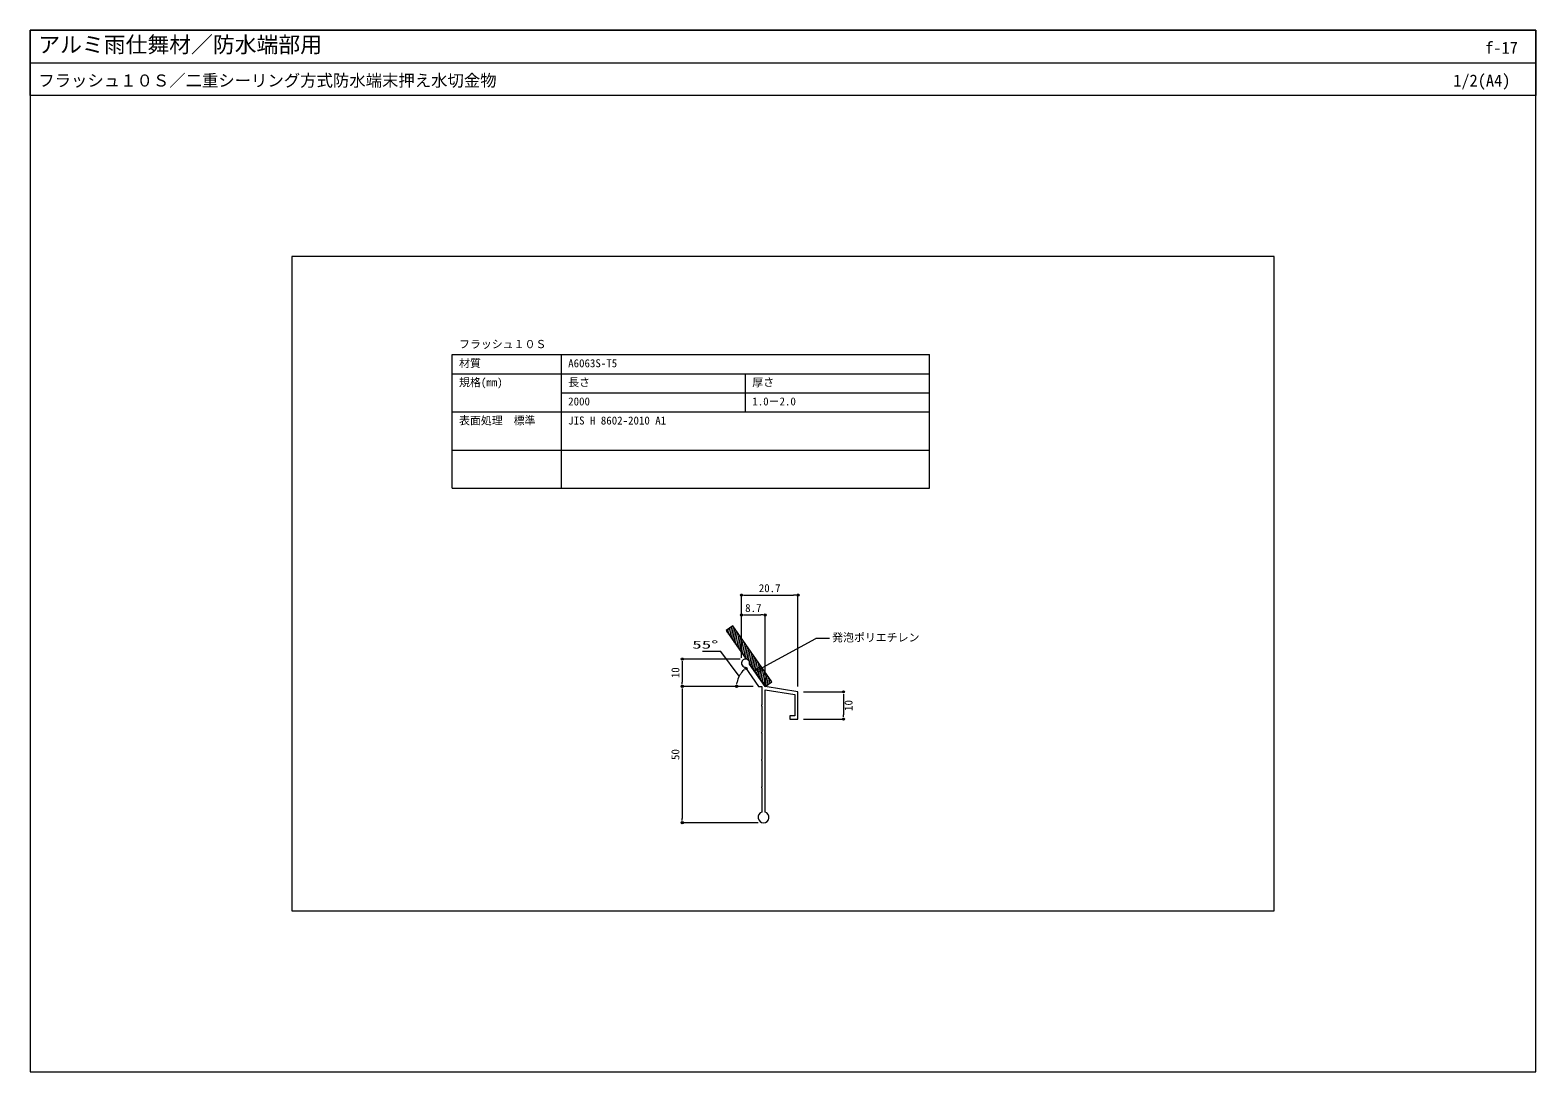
# Model space of a CAD drawing. Units: millimetres, scale not verified. Extents: x -276 to 276, y -191 to 191.
import ezdxf
from ezdxf.enums import TextEntityAlignment as Align

# ---------------------------------------------------------------- set-up
doc = ezdxf.new("R2010")
doc.units = ezdxf.units.MM
doc.header["$LTSCALE"] = 0.5
for name, color, linetype, lineweight in [('0-0_0', 7, 'Continuous', 9), ('0-2_moji', 7, 'Continuous', 18), ('0-3_SUNPO', 7, 'Continuous', 18), ('0-4_KANAMONO', 5, 'Continuous', 18), ('0-5_hatch', 9, 'Continuous', 18), ('0-6_WAKU', 7, 'Continuous', 18)]:
    doc.layers.add(name, color=color, linetype=linetype, lineweight=lineweight)
doc.styles.add('ＭＳ ゴシック', font='')
doc.styles.get('ＭＳ ゴシック').set_extended_font_data('MS Gothic')

# ---------------------------------------------------------------- blocks, each defined once
blk = doc.blocks.new('_DOT')
at = {"layer": '0-0_0'}
for p, q in [((-0.5, 0), (-1, 0)), ((0.25, 0), (-0.25, 0))]:
    blk.add_line(p, q, dxfattribs=at)
blk.add_circle((0, 0), 0.25, dxfattribs=at)

msp = doc.modelspace()

# ---------------------------------------------------------------- linework, layer by layer
at = {"layer": '0-0_0', "lineweight": 18}
for p, q in [((-275.9913, 179.0062), (276.0087, 179.0062)), ((17.03, -32.0624), (12.03, -32.0624))]:
    msp.add_line(p, q, dxfattribs=at)
msp.add_lwpolyline([(-179.9913, -131.9938), (180.0087, -131.9938), (180.0087, 108.0062), (-179.9913, 108.0062)], close=True, dxfattribs=at)
at = {"layer": '0-2_moji'}
for p, q in [((-121.241, 23.0062), (-121.241, 72.0062)), ((-121.241, 72.0062), (53.759, 72.0062)), ((-81.241, 23.0062), (-81.241, 72.0062)), ((53.759, 23.0062), (53.759, 72.0062)), ((-121.241, 65.0062), (53.759, 65.0062)), ((-13.741, 51.0062), (-13.741, 65.0062)), ((-81.241, 58.0062), (53.759, 58.0062)), ((-121.241, 51.0062), (53.759, 51.0062)), ((-121.241, 37.0062), (53.759, 37.0062)), ((-121.241, 23.0062), (53.759, 23.0062)), ((-15.2115, -39.1315), (-15.2115, -16.1659)), ((-13.6115, -16.1659), (3.8885, -16.1659)), ((5.4885, -49.6315), (5.4885, -16.1659)), ((-15.2115, -39.1315), (-15.2115, -23.4508)), ((-13.6115, -23.4508), (-8.1115, -23.4508)), ((-6.5115, -48.8526), (-6.5115, -23.4508)), ((-8.8235, -43.479), (12.03, -32.0624)), ((7.4885, -51.6315), (22.1704, -51.6315)), ((22.1704, -53.2315), (22.1704, -60.0315)), ((7.4885, -61.6315), (22.1704, -61.6315))]:
    msp.add_line(p, q, dxfattribs=at)
msp.add_circle((-8.8235, -43.479), 0.8, dxfattribs=at)
at = {"layer": '0-3_SUNPO'}
for p, q in [((-15.7115, -39.6315), (-36.9041, -39.6315)), ((-36.9041, -41.2315), (-36.9041, -48.0315)), ((-12.9619, -49.6315), (-36.9041, -49.6315)), ((-12.9619, -49.6315), (-36.9041, -49.6315)), ((-10.9805, -49.6315), (-16.9962, -49.6315)), ((-36.9041, -51.2315), (-36.9041, -98.0315)), ((-9.1115, -99.6315), (-36.9041, -99.6315))]:
    msp.add_line(p, q, dxfattribs=at)
msp.add_lwpolyline([(-16.0905, -45.9303), (-22.8124, -36.8649), (-29.5505, -36.8649)], dxfattribs=at)
msp.add_arc((-8.9805, -49.6315), 8.0157, 136.45573, 168.54427, dxfattribs=at)
at = {"layer": '0-4_KANAMONO'}
for p, q in [((-7.7115, -56.8315), (-7.7115, -66.4315)), ((-7.7115, -66.8315), (-7.7115, -76.4315)), ((-7.7115, -76.8315), (-7.7115, -86.4315)), ((-7.7115, -86.8315), (-7.7115, -95.7236))]:
    msp.add_line(p, q, dxfattribs=at)
for points in [[(-12.251, -41.4738), (-6.5389, -49.6315), (-4.0815, -47.9108), (-18.4209, -27.432), (-20.8783, -29.1527), (-13.5336, -39.6421)], [(-13.8893, -42.6209), (-8.9805, -49.6315), (-7.7115, -49.6315), (-7.7115, -56.4315)], [(-6.5115, -95.7236), (-6.5115, -50.8526), (4.2885, -52.6485), (4.2885, -60.4315), (2.4885, -60.4315), (2.4885, -61.6315), (5.4885, -61.6315), (5.4885, -51.6315), (-6.5389, -49.6315), (-12.251, -41.4738)]]:
    msp.add_lwpolyline(points, dxfattribs=at)
for centre, radius, start, end in [((-13.7115, -41.1315), 1.5, 346.81031, 263.18969), ((-13.7115, -41.1315), 1.5, 346.81031, 83.18969), ((-7.7115, -56.6315), 0.2, 90, 270), ((-7.7115, -66.6315), 0.2, 90, 270), ((-7.7115, -76.6315), 0.2, 90, 270), ((-7.7115, -86.6315), 0.2, 90, 270), ((-7.1115, -97.6315), 2, 107.4576, 72.5424)]:
    msp.add_arc(centre, radius, start, end, dxfattribs=at)
at = {"layer": '0-5_hatch'}
for p, q in [((-20.4462, -29.7698), (-20.2612, -28.7206)), ((-19.9311, -30.5054), (-19.5256, -28.2055)), ((-19.416, -31.2411), (-18.79, -27.6904)), ((-18.901, -31.9767), (-18.1642, -27.7985)), ((-18.3859, -32.7123), (-17.6491, -28.5341)), ((-17.8708, -33.4479), (-17.1341, -29.2697)), ((-17.3557, -34.1835), (-16.619, -30.0054)), ((-16.8406, -34.9192), (-16.1039, -30.741)), ((-16.3255, -35.6548), (-15.5888, -31.4766)), ((-15.8104, -36.3904), (-15.0737, -32.2122)), ((-15.2954, -37.126), (-14.5586, -32.9478)), ((-14.7803, -37.8616), (-14.0435, -33.6835)), ((-14.2652, -38.5973), (-13.5285, -34.4191)), ((-13.7501, -39.3329), (-13.0134, -35.1547)), ((-13.1754, -39.7306), (-12.4983, -35.8903)), ((-12.6, -40.1242), (-11.9832, -36.6259)), ((-12.2048, -41.5397), (-11.4681, -37.3616)), ((-11.6898, -42.2754), (-10.953, -38.0972)), ((-11.1747, -43.011), (-10.4379, -38.8328)), ((-10.6596, -43.7466), (-9.9229, -39.5684)), ((-10.1445, -44.4822), (-9.4078, -40.304)), ((-9.6294, -45.2178), (-8.8927, -41.0397)), ((-9.1143, -45.9535), (-8.3776, -41.7753)), ((-8.5992, -46.6891), (-7.8625, -42.5109)), ((-8.0841, -47.4247), (-7.3474, -43.2465)), ((-7.5691, -48.1603), (-6.8323, -43.9821)), ((-7.054, -48.8959), (-6.3172, -44.7177)), ((-6.5389, -49.6315), (-5.8022, -45.4534)), ((-5.8033, -49.1164), (-5.2871, -46.189)), ((-5.0676, -48.6013), (-4.772, -46.9246)), ((-4.332, -48.0862), (-4.2569, -47.6602))]:
    msp.add_line(p, q, dxfattribs=at)
at = {"layer": '0-6_WAKU'}
for points in [[(276.0087, 167.0062), (-275.9913, 167.0062), (-275.9913, 191.0062), (276.0087, 191.0062)], [(-275.9913, -190.9938), (276.0087, -190.9938), (276.0087, 191.0062), (-275.9913, 191.0062)]]:
    msp.add_lwpolyline(points, close=True, dxfattribs=at)

# ---------------------------------------------------------------- block references
at = {"layer": '0-2_moji', "xscale": 1.6, "yscale": 1.6}
for p, rotation in [((-15.2115, -16.1659), 180), ((-15.2115, -23.4508), 180), ((22.1704, -51.6315), 90), ((22.1704, -61.6315), 270)]:
    msp.add_blockref('_DOT', p, dxfattribs=dict(at, rotation=rotation))
for p in [(5.4885, -16.1659), (-6.5115, -23.4508)]:
    msp.add_blockref('_DOT', p, dxfattribs=at)
at = {"layer": '0-3_SUNPO', "xscale": 1.6, "yscale": 1.6}
for p, rotation in [((-36.9041, -39.6315), 90), ((-13.5781, -43.0654), 40.72787), ((-36.9041, -49.6315), 270), ((-36.9041, -49.6315), 90), ((-16.9962, -49.6315), 264.27213), ((-36.9041, -99.6315), 270)]:
    msp.add_blockref('_DOT', p, dxfattribs=dict(at, rotation=rotation))

# ---------------------------------------------------------------- texts
at = {"layer": '0-2_moji', "style": 'ＭＳ ゴシック'}
for s, p in [('フラッシュ１０Ｓ', (-118.741, 73.5062)), ('材質', (-118.741, 66.5062)), ('A6063S-T5', (-78.741, 66.5062)), ('規格(mm)', (-118.741, 59.5062)), ('長さ', (-78.741, 59.5062)), ('厚さ', (-11.241, 59.5062)), ('2000', (-78.741, 52.5062)), ('1.0－2.0', (-11.241, 52.5062)), ('表面処理\u3000標準', (-118.741, 45.5062)), ('JIS H 8602-2010 A1', (-78.741, 45.5062)), ('20.7', (-8.8615, -15.9659)), ('8.7', (-13.8615, -23.2508)), ('発泡ポリエチレン', (18.03, -34.0624))]:
    msp.add_text(s, height=2.933, dxfattribs=at).set_placement(p, align=Align.BOTTOM_LEFT)
msp.add_text('10', height=2.933, rotation=90, dxfattribs=at).set_placement((26.3704, -58.6315), align=Align.BOTTOM_LEFT)
at = {"layer": '0-3_SUNPO', "style": 'ＭＳ ゴシック', "width": 1.75}
msp.add_text('55°', height=2.933, dxfattribs=at).set_placement((-33.2815, -36.6649), align=Align.BOTTOM_LEFT)
at = {"layer": '0-3_SUNPO', "style": 'ＭＳ ゴシック'}
for s, p in [('10', (-37.1041, -46.6315)), ('50', (-37.1041, -76.6315))]:
    msp.add_text(s, height=2.933, rotation=90, dxfattribs=at).set_placement(p, align=Align.BOTTOM_LEFT)
at = {"layer": '0-6_WAKU', "style": 'ＭＳ ゴシック'}
for s, height, p in [('アルミ雨仕舞材／防水端部用', 5.865, (-272.9913, 181.0062)), ('f-17', 4.399, (257.4148, 181.0062)), ('フラッシュ１０Ｓ／二重シーリング方式防水端末押え水切金物', 4.399, (-272.9913, 169.0062)), ('1/2(A4)', 4.399, (245.7193, 169.0062))]:
    msp.add_text(s, height=height, dxfattribs=at).set_placement(p, align=Align.BOTTOM_LEFT)

doc.saveas('drawing.dxf')
